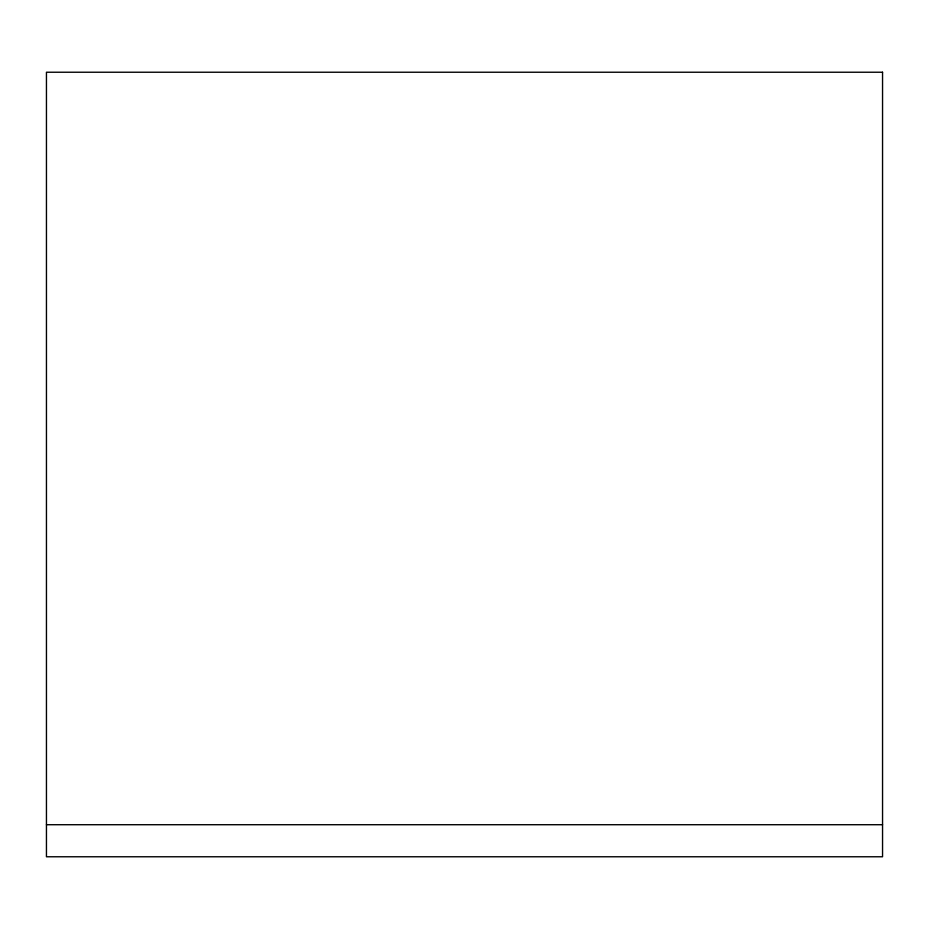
<?xml version="1.0" encoding="UTF-8"?>
<svg xmlns="http://www.w3.org/2000/svg" width="929" height="929" viewBox="0 0 929 929"><rect width="100%" height="100%" fill="white"/><g stroke="black" fill="none" stroke-linecap="round" stroke-linejoin="round"><path stroke-width="1.39" d="M46.45 824.72L882.55 824.72M882.55 72.23L46.45 72.23L46.45 856.77L882.55 856.77L882.55 72.23"/></g></svg>
